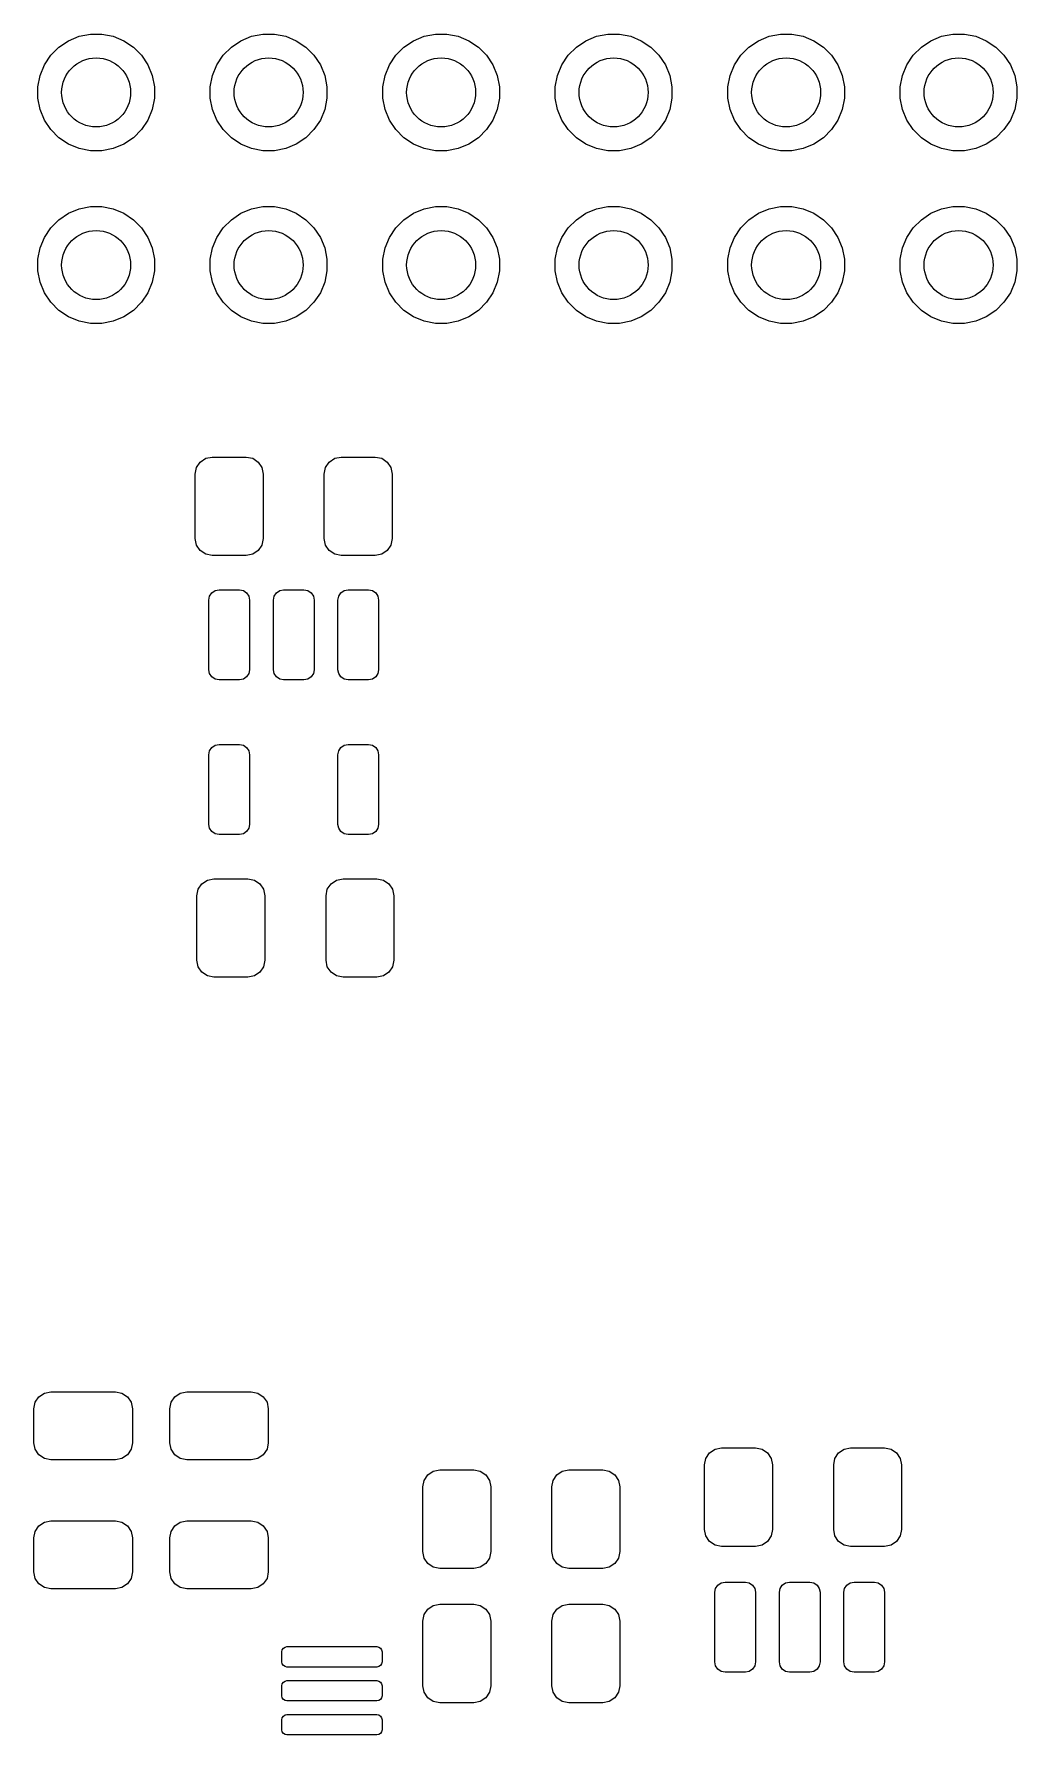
# Model space of a CAD drawing. Header units: inches. Extents: x 1.93 to 4.45, y -4.26 to -2.08.
# Drawn here: x 2.503 to 3.073, y -3.106 to -2.121 of the extents above; entities that cross this region are included whole.
import ezdxf

# ---------------------------------------------------------------- set-up
doc = ezdxf.new("R2010")
doc.units = ezdxf.units.IN
doc.header["$MEASUREMENT"] = 0
doc.layers.add('BLACK', color=250, linetype='CONTINUOUS')

msp = doc.modelspace()

# ---------------------------------------------------------------- linework, layer by layer
at = {"layer": 'BLACK', "linetype": 'CONTINUOUS'}
for p, q in [((2.51269, -2.13316), (2.51741, -2.12844)), ((2.51741, -2.12844), (2.52295, -2.12474)), ((2.52295, -2.12474), (2.52911, -2.12219)), ((2.52911, -2.12219), (2.53564, -2.12089)), ((2.53564, -2.12089), (2.54231, -2.12089)), ((2.54231, -2.12089), (2.54885, -2.12219)), ((2.54885, -2.12219), (2.555, -2.12474)), ((2.555, -2.12474), (2.56055, -2.12844)), ((2.56055, -2.12844), (2.56526, -2.13316)), ((2.61269, -2.13316), (2.61741, -2.12844)), ((2.61741, -2.12844), (2.62295, -2.12474)), ((2.62295, -2.12474), (2.62911, -2.12219)), ((2.62911, -2.12219), (2.63564, -2.12089)), ((2.63564, -2.12089), (2.64231, -2.12089)), ((2.64231, -2.12089), (2.64885, -2.12219)), ((2.64885, -2.12219), (2.655, -2.12474)), ((2.655, -2.12474), (2.66055, -2.12844)), ((2.66055, -2.12844), (2.66526, -2.13316)), ((2.71269, -2.13316), (2.71741, -2.12844)), ((2.71741, -2.12844), (2.72295, -2.12474)), ((2.72295, -2.12474), (2.72911, -2.12219)), ((2.72911, -2.12219), (2.73564, -2.12089)), ((2.73564, -2.12089), (2.74231, -2.12089)), ((2.74231, -2.12089), (2.74885, -2.12219)), ((2.74885, -2.12219), (2.755, -2.12474)), ((2.755, -2.12474), (2.76055, -2.12844)), ((2.76055, -2.12844), (2.76526, -2.13316)), ((2.81269, -2.13316), (2.81741, -2.12844)), ((2.81741, -2.12844), (2.82295, -2.12474)), ((2.82295, -2.12474), (2.82911, -2.12219)), ((2.82911, -2.12219), (2.83564, -2.12089)), ((2.83564, -2.12089), (2.84231, -2.12089)), ((2.84231, -2.12089), (2.84885, -2.12219)), ((2.84885, -2.12219), (2.855, -2.12474)), ((2.855, -2.12474), (2.86055, -2.12844)), ((2.86055, -2.12844), (2.86526, -2.13316)), ((2.91269, -2.13316), (2.91741, -2.12844)), ((2.91741, -2.12844), (2.92295, -2.12474)), ((2.92295, -2.12474), (2.92911, -2.12219)), ((2.92911, -2.12219), (2.93564, -2.12089)), ((2.93564, -2.12089), (2.94231, -2.12089)), ((2.94231, -2.12089), (2.94885, -2.12219)), ((2.94885, -2.12219), (2.955, -2.12474)), ((2.955, -2.12474), (2.96055, -2.12844)), ((2.96055, -2.12844), (2.96526, -2.13316)), ((3.01269, -2.13316), (3.01741, -2.12844)), ((3.01741, -2.12844), (3.02295, -2.12474)), ((3.02295, -2.12474), (3.02911, -2.12219)), ((3.02911, -2.12219), (3.03564, -2.12089)), ((3.03564, -2.12089), (3.04231, -2.12089)), ((3.04231, -2.12089), (3.04885, -2.12219)), ((3.04885, -2.12219), (3.055, -2.12474)), ((3.055, -2.12474), (3.06055, -2.12844)), ((3.06055, -2.12844), (3.06526, -2.13316)), ((2.50899, -2.1387), (2.51269, -2.13316)), ((2.56526, -2.13316), (2.56896, -2.1387)), ((2.60899, -2.1387), (2.61269, -2.13316)), ((2.66526, -2.13316), (2.66896, -2.1387)), ((2.70899, -2.1387), (2.71269, -2.13316)), ((2.76526, -2.13316), (2.76896, -2.1387)), ((2.80899, -2.1387), (2.81269, -2.13316)), ((2.86526, -2.13316), (2.86896, -2.1387)), ((2.90899, -2.1387), (2.91269, -2.13316)), ((2.96526, -2.13316), (2.96896, -2.1387)), ((3.00899, -2.1387), (3.01269, -2.13316)), ((3.06526, -2.13316), (3.06896, -2.1387)), ((2.50514, -2.15139), (2.50644, -2.14485)), ((2.50644, -2.14485), (2.50899, -2.1387)), ((2.56896, -2.1387), (2.57151, -2.14485)), ((2.57151, -2.14485), (2.57281, -2.15139)), ((2.60514, -2.15139), (2.60644, -2.14485)), ((2.60644, -2.14485), (2.60899, -2.1387)), ((2.66896, -2.1387), (2.67151, -2.14485)), ((2.67151, -2.14485), (2.67281, -2.15139)), ((2.70514, -2.15139), (2.70644, -2.14485)), ((2.70644, -2.14485), (2.70899, -2.1387)), ((2.76896, -2.1387), (2.77151, -2.14485)), ((2.77151, -2.14485), (2.77281, -2.15139)), ((2.80514, -2.15139), (2.80644, -2.14485)), ((2.80644, -2.14485), (2.80899, -2.1387)), ((2.86896, -2.1387), (2.87151, -2.14485)), ((2.87151, -2.14485), (2.87281, -2.15139)), ((2.90514, -2.15139), (2.90644, -2.14485)), ((2.90644, -2.14485), (2.90899, -2.1387)), ((2.96896, -2.1387), (2.97151, -2.14485)), ((2.97151, -2.14485), (2.97281, -2.15139)), ((3.00514, -2.15139), (3.00644, -2.14485)), ((3.00644, -2.14485), (3.00899, -2.1387)), ((3.06896, -2.1387), (3.07151, -2.14485)), ((3.07151, -2.14485), (3.07281, -2.15139)), ((2.50514, -2.15806), (2.50514, -2.15139)), ((2.57281, -2.15139), (2.57281, -2.15806)), ((2.60514, -2.15806), (2.60514, -2.15139)), ((2.67281, -2.15139), (2.67281, -2.15806)), ((2.70514, -2.15806), (2.70514, -2.15139)), ((2.77281, -2.15139), (2.77281, -2.15806)), ((2.80514, -2.15806), (2.80514, -2.15139)), ((2.87281, -2.15139), (2.87281, -2.15806)), ((2.90514, -2.15806), (2.90514, -2.15139)), ((2.97281, -2.15139), (2.97281, -2.15806)), ((3.00514, -2.15806), (3.00514, -2.15139)), ((3.07281, -2.15139), (3.07281, -2.15806)), ((2.50644, -2.16459), (2.50514, -2.15806)), ((2.50899, -2.17075), (2.50644, -2.16459)), ((2.57151, -2.16459), (2.56896, -2.17075)), ((2.57281, -2.15806), (2.57151, -2.16459)), ((2.60644, -2.16459), (2.60514, -2.15806)), ((2.60899, -2.17075), (2.60644, -2.16459)), ((2.67151, -2.16459), (2.66896, -2.17075)), ((2.67281, -2.15806), (2.67151, -2.16459)), ((2.70644, -2.16459), (2.70514, -2.15806)), ((2.70899, -2.17075), (2.70644, -2.16459)), ((2.77151, -2.16459), (2.76896, -2.17075)), ((2.77281, -2.15806), (2.77151, -2.16459)), ((2.80644, -2.16459), (2.80514, -2.15806)), ((2.80899, -2.17075), (2.80644, -2.16459)), ((2.87151, -2.16459), (2.86896, -2.17075)), ((2.87281, -2.15806), (2.87151, -2.16459)), ((2.90644, -2.16459), (2.90514, -2.15806)), ((2.90899, -2.17075), (2.90644, -2.16459)), ((2.97151, -2.16459), (2.96896, -2.17075)), ((2.97281, -2.15806), (2.97151, -2.16459)), ((3.00644, -2.16459), (3.00514, -2.15806)), ((3.00899, -2.17075), (3.00644, -2.16459)), ((3.07151, -2.16459), (3.06896, -2.17075)), ((3.07281, -2.15806), (3.07151, -2.16459)), ((2.51269, -2.17629), (2.50899, -2.17075)), ((2.51741, -2.18101), (2.51269, -2.17629)), ((2.56526, -2.17629), (2.56055, -2.18101)), ((2.56896, -2.17075), (2.56526, -2.17629)), ((2.61269, -2.17629), (2.60899, -2.17075)), ((2.61741, -2.18101), (2.61269, -2.17629)), ((2.66526, -2.17629), (2.66055, -2.18101)), ((2.66896, -2.17075), (2.66526, -2.17629)), ((2.71269, -2.17629), (2.70899, -2.17075)), ((2.71741, -2.18101), (2.71269, -2.17629)), ((2.76526, -2.17629), (2.76055, -2.18101)), ((2.76896, -2.17075), (2.76526, -2.17629)), ((2.81269, -2.17629), (2.80899, -2.17075)), ((2.81741, -2.18101), (2.81269, -2.17629)), ((2.86526, -2.17629), (2.86055, -2.18101)), ((2.86896, -2.17075), (2.86526, -2.17629)), ((2.91269, -2.17629), (2.90899, -2.17075)), ((2.91741, -2.18101), (2.91269, -2.17629)), ((2.96526, -2.17629), (2.96055, -2.18101)), ((2.96896, -2.17075), (2.96526, -2.17629)), ((3.01269, -2.17629), (3.00899, -2.17075)), ((3.01741, -2.18101), (3.01269, -2.17629)), ((3.06526, -2.17629), (3.06055, -2.18101)), ((3.06896, -2.17075), (3.06526, -2.17629)), ((2.52295, -2.18471), (2.51741, -2.18101)), ((2.52911, -2.18726), (2.52295, -2.18471)), ((2.53564, -2.18856), (2.52911, -2.18726)), ((2.54885, -2.18726), (2.54231, -2.18856)), ((2.555, -2.18471), (2.54885, -2.18726)), ((2.56055, -2.18101), (2.555, -2.18471)), ((2.62295, -2.18471), (2.61741, -2.18101)), ((2.62911, -2.18726), (2.62295, -2.18471)), ((2.63564, -2.18856), (2.62911, -2.18726)), ((2.64885, -2.18726), (2.64231, -2.18856)), ((2.655, -2.18471), (2.64885, -2.18726)), ((2.66055, -2.18101), (2.655, -2.18471)), ((2.72295, -2.18471), (2.71741, -2.18101)), ((2.72911, -2.18726), (2.72295, -2.18471)), ((2.73564, -2.18856), (2.72911, -2.18726)), ((2.74885, -2.18726), (2.74231, -2.18856)), ((2.755, -2.18471), (2.74885, -2.18726)), ((2.76055, -2.18101), (2.755, -2.18471)), ((2.82295, -2.18471), (2.81741, -2.18101)), ((2.82911, -2.18726), (2.82295, -2.18471)), ((2.83564, -2.18856), (2.82911, -2.18726)), ((2.84885, -2.18726), (2.84231, -2.18856)), ((2.855, -2.18471), (2.84885, -2.18726)), ((2.86055, -2.18101), (2.855, -2.18471)), ((2.92295, -2.18471), (2.91741, -2.18101)), ((2.92911, -2.18726), (2.92295, -2.18471)), ((2.93564, -2.18856), (2.92911, -2.18726)), ((2.94885, -2.18726), (2.94231, -2.18856)), ((2.955, -2.18471), (2.94885, -2.18726)), ((2.96055, -2.18101), (2.955, -2.18471)), ((3.02295, -2.18471), (3.01741, -2.18101)), ((3.02911, -2.18726), (3.02295, -2.18471)), ((3.03564, -2.18856), (3.02911, -2.18726)), ((3.04885, -2.18726), (3.04231, -2.18856)), ((3.055, -2.18471), (3.04885, -2.18726)), ((3.06055, -2.18101), (3.055, -2.18471)), ((2.54231, -2.18856), (2.53564, -2.18856)), ((2.64231, -2.18856), (2.63564, -2.18856)), ((2.74231, -2.18856), (2.73564, -2.18856)), ((2.84231, -2.18856), (2.83564, -2.18856)), ((2.94231, -2.18856), (2.93564, -2.18856)), ((3.04231, -2.18856), (3.03564, -2.18856)), ((2.51741, -2.22844), (2.52295, -2.22474)), ((2.52295, -2.22474), (2.52911, -2.22219)), ((2.52911, -2.22219), (2.53564, -2.22089)), ((2.53564, -2.22089), (2.54231, -2.22089)), ((2.54231, -2.22089), (2.54885, -2.22219)), ((2.54885, -2.22219), (2.555, -2.22474)), ((2.555, -2.22474), (2.56055, -2.22844)), ((2.61741, -2.22844), (2.62295, -2.22474)), ((2.62295, -2.22474), (2.62911, -2.22219)), ((2.62911, -2.22219), (2.63564, -2.22089)), ((2.63564, -2.22089), (2.64231, -2.22089)), ((2.64231, -2.22089), (2.64885, -2.22219)), ((2.64885, -2.22219), (2.655, -2.22474)), ((2.655, -2.22474), (2.66055, -2.22844)), ((2.71741, -2.22844), (2.72295, -2.22474)), ((2.72295, -2.22474), (2.72911, -2.22219)), ((2.72911, -2.22219), (2.73564, -2.22089)), ((2.73564, -2.22089), (2.74231, -2.22089)), ((2.74231, -2.22089), (2.74885, -2.22219)), ((2.74885, -2.22219), (2.755, -2.22474)), ((2.755, -2.22474), (2.76055, -2.22844)), ((2.81741, -2.22844), (2.82295, -2.22474)), ((2.82295, -2.22474), (2.82911, -2.22219)), ((2.82911, -2.22219), (2.83564, -2.22089)), ((2.83564, -2.22089), (2.84231, -2.22089)), ((2.84231, -2.22089), (2.84885, -2.22219)), ((2.84885, -2.22219), (2.855, -2.22474)), ((2.855, -2.22474), (2.86055, -2.22844)), ((2.91741, -2.22844), (2.92295, -2.22474)), ((2.92295, -2.22474), (2.92911, -2.22219)), ((2.92911, -2.22219), (2.93564, -2.22089)), ((2.93564, -2.22089), (2.94231, -2.22089)), ((2.94231, -2.22089), (2.94885, -2.22219)), ((2.94885, -2.22219), (2.955, -2.22474)), ((2.955, -2.22474), (2.96055, -2.22844)), ((3.01741, -2.22844), (3.02295, -2.22474)), ((3.02295, -2.22474), (3.02911, -2.22219)), ((3.02911, -2.22219), (3.03564, -2.22089)), ((3.03564, -2.22089), (3.04231, -2.22089)), ((3.04231, -2.22089), (3.04885, -2.22219)), ((3.04885, -2.22219), (3.055, -2.22474)), ((3.055, -2.22474), (3.06055, -2.22844)), ((2.50899, -2.2387), (2.51269, -2.23316)), ((2.51269, -2.23316), (2.51741, -2.22844)), ((2.56055, -2.22844), (2.56526, -2.23316)), ((2.56526, -2.23316), (2.56896, -2.2387)), ((2.60899, -2.2387), (2.61269, -2.23316)), ((2.61269, -2.23316), (2.61741, -2.22844)), ((2.66055, -2.22844), (2.66526, -2.23316)), ((2.66526, -2.23316), (2.66896, -2.2387)), ((2.70899, -2.2387), (2.71269, -2.23316)), ((2.71269, -2.23316), (2.71741, -2.22844)), ((2.76055, -2.22844), (2.76526, -2.23316)), ((2.76526, -2.23316), (2.76896, -2.2387)), ((2.80899, -2.2387), (2.81269, -2.23316)), ((2.81269, -2.23316), (2.81741, -2.22844)), ((2.86055, -2.22844), (2.86526, -2.23316)), ((2.86526, -2.23316), (2.86896, -2.2387)), ((2.90899, -2.2387), (2.91269, -2.23316)), ((2.91269, -2.23316), (2.91741, -2.22844)), ((2.96055, -2.22844), (2.96526, -2.23316)), ((2.96526, -2.23316), (2.96896, -2.2387)), ((3.00899, -2.2387), (3.01269, -2.23316)), ((3.01269, -2.23316), (3.01741, -2.22844)), ((3.06055, -2.22844), (3.06526, -2.23316)), ((3.06526, -2.23316), (3.06896, -2.2387)), ((2.50514, -2.25139), (2.50644, -2.24485)), ((2.50644, -2.24485), (2.50899, -2.2387)), ((2.56896, -2.2387), (2.57151, -2.24485)), ((2.57151, -2.24485), (2.57281, -2.25139)), ((2.60514, -2.25139), (2.60644, -2.24485)), ((2.60644, -2.24485), (2.60899, -2.2387)), ((2.66896, -2.2387), (2.67151, -2.24485)), ((2.67151, -2.24485), (2.67281, -2.25139)), ((2.70514, -2.25139), (2.70644, -2.24485)), ((2.70644, -2.24485), (2.70899, -2.2387)), ((2.76896, -2.2387), (2.77151, -2.24485)), ((2.77151, -2.24485), (2.77281, -2.25139)), ((2.80514, -2.25139), (2.80644, -2.24485)), ((2.80644, -2.24485), (2.80899, -2.2387)), ((2.86896, -2.2387), (2.87151, -2.24485)), ((2.87151, -2.24485), (2.87281, -2.25139)), ((2.90514, -2.25139), (2.90644, -2.24485)), ((2.90644, -2.24485), (2.90899, -2.2387)), ((2.96896, -2.2387), (2.97151, -2.24485)), ((2.97151, -2.24485), (2.97281, -2.25139)), ((3.00514, -2.25139), (3.00644, -2.24485)), ((3.00644, -2.24485), (3.00899, -2.2387)), ((3.06896, -2.2387), (3.07151, -2.24485)), ((3.07151, -2.24485), (3.07281, -2.25139)), ((2.50514, -2.25806), (2.50514, -2.25139)), ((2.57281, -2.25139), (2.57281, -2.25806)), ((2.60514, -2.25806), (2.60514, -2.25139)), ((2.67281, -2.25139), (2.67281, -2.25806)), ((2.70514, -2.25806), (2.70514, -2.25139)), ((2.77281, -2.25139), (2.77281, -2.25806)), ((2.80514, -2.25806), (2.80514, -2.25139)), ((2.87281, -2.25139), (2.87281, -2.25806)), ((2.90514, -2.25806), (2.90514, -2.25139)), ((2.97281, -2.25139), (2.97281, -2.25806)), ((3.00514, -2.25806), (3.00514, -2.25139)), ((3.07281, -2.25139), (3.07281, -2.25806)), ((2.50644, -2.26459), (2.50514, -2.25806)), ((2.50899, -2.27075), (2.50644, -2.26459)), ((2.57151, -2.26459), (2.56896, -2.27075)), ((2.57281, -2.25806), (2.57151, -2.26459)), ((2.60644, -2.26459), (2.60514, -2.25806)), ((2.60899, -2.27075), (2.60644, -2.26459)), ((2.67151, -2.26459), (2.66896, -2.27075)), ((2.67281, -2.25806), (2.67151, -2.26459)), ((2.70644, -2.26459), (2.70514, -2.25806)), ((2.70899, -2.27075), (2.70644, -2.26459)), ((2.77151, -2.26459), (2.76896, -2.27075)), ((2.77281, -2.25806), (2.77151, -2.26459)), ((2.80644, -2.26459), (2.80514, -2.25806)), ((2.80899, -2.27075), (2.80644, -2.26459)), ((2.87151, -2.26459), (2.86896, -2.27075)), ((2.87281, -2.25806), (2.87151, -2.26459)), ((2.90644, -2.26459), (2.90514, -2.25806)), ((2.90899, -2.27075), (2.90644, -2.26459)), ((2.97151, -2.26459), (2.96896, -2.27075)), ((2.97281, -2.25806), (2.97151, -2.26459)), ((3.00644, -2.26459), (3.00514, -2.25806)), ((3.00899, -2.27075), (3.00644, -2.26459)), ((3.07151, -2.26459), (3.06896, -2.27075)), ((3.07281, -2.25806), (3.07151, -2.26459)), ((2.51269, -2.27629), (2.50899, -2.27075)), ((2.51741, -2.28101), (2.51269, -2.27629)), ((2.56526, -2.27629), (2.56055, -2.28101)), ((2.56896, -2.27075), (2.56526, -2.27629)), ((2.61269, -2.27629), (2.60899, -2.27075)), ((2.61741, -2.28101), (2.61269, -2.27629)), ((2.66526, -2.27629), (2.66055, -2.28101)), ((2.66896, -2.27075), (2.66526, -2.27629)), ((2.71269, -2.27629), (2.70899, -2.27075)), ((2.71741, -2.28101), (2.71269, -2.27629)), ((2.76526, -2.27629), (2.76055, -2.28101)), ((2.76896, -2.27075), (2.76526, -2.27629)), ((2.81269, -2.27629), (2.80899, -2.27075)), ((2.81741, -2.28101), (2.81269, -2.27629)), ((2.86526, -2.27629), (2.86055, -2.28101)), ((2.86896, -2.27075), (2.86526, -2.27629)), ((2.91269, -2.27629), (2.90899, -2.27075)), ((2.91741, -2.28101), (2.91269, -2.27629)), ((2.96526, -2.27629), (2.96055, -2.28101)), ((2.96896, -2.27075), (2.96526, -2.27629)), ((3.01269, -2.27629), (3.00899, -2.27075)), ((3.01741, -2.28101), (3.01269, -2.27629)), ((3.06526, -2.27629), (3.06055, -2.28101)), ((3.06896, -2.27075), (3.06526, -2.27629)), ((2.52295, -2.28471), (2.51741, -2.28101)), ((2.52911, -2.28726), (2.52295, -2.28471)), ((2.555, -2.28471), (2.54885, -2.28726)), ((2.56055, -2.28101), (2.555, -2.28471)), ((2.62295, -2.28471), (2.61741, -2.28101)), ((2.62911, -2.28726), (2.62295, -2.28471)), ((2.655, -2.28471), (2.64885, -2.28726)), ((2.66055, -2.28101), (2.655, -2.28471)), ((2.72295, -2.28471), (2.71741, -2.28101)), ((2.72911, -2.28726), (2.72295, -2.28471)), ((2.755, -2.28471), (2.74885, -2.28726)), ((2.76055, -2.28101), (2.755, -2.28471)), ((2.82295, -2.28471), (2.81741, -2.28101)), ((2.82911, -2.28726), (2.82295, -2.28471)), ((2.855, -2.28471), (2.84885, -2.28726)), ((2.86055, -2.28101), (2.855, -2.28471)), ((2.92295, -2.28471), (2.91741, -2.28101)), ((2.92911, -2.28726), (2.92295, -2.28471)), ((2.955, -2.28471), (2.94885, -2.28726)), ((2.96055, -2.28101), (2.955, -2.28471)), ((3.02295, -2.28471), (3.01741, -2.28101)), ((3.02911, -2.28726), (3.02295, -2.28471)), ((3.055, -2.28471), (3.04885, -2.28726)), ((3.06055, -2.28101), (3.055, -2.28471)), ((2.53564, -2.28856), (2.52911, -2.28726)), ((2.54231, -2.28856), (2.53564, -2.28856)), ((2.54885, -2.28726), (2.54231, -2.28856)), ((2.63564, -2.28856), (2.62911, -2.28726)), ((2.64231, -2.28856), (2.63564, -2.28856)), ((2.64885, -2.28726), (2.64231, -2.28856)), ((2.73564, -2.28856), (2.72911, -2.28726)), ((2.74231, -2.28856), (2.73564, -2.28856)), ((2.74885, -2.28726), (2.74231, -2.28856)), ((2.83564, -2.28856), (2.82911, -2.28726)), ((2.84231, -2.28856), (2.83564, -2.28856)), ((2.84885, -2.28726), (2.84231, -2.28856)), ((2.93564, -2.28856), (2.92911, -2.28726)), ((2.94231, -2.28856), (2.93564, -2.28856)), ((2.94885, -2.28726), (2.94231, -2.28856)), ((3.03564, -2.28856), (3.02911, -2.28726)), ((3.04231, -2.28856), (3.03564, -2.28856)), ((3.04885, -2.28726), (3.04231, -2.28856)), ((2.59646, -2.37579), (2.59721, -2.37202)), ((2.59721, -2.37202), (2.59934, -2.36883)), ((2.59934, -2.36883), (2.60253, -2.36669)), ((2.60253, -2.36669), (2.6063, -2.36594)), ((2.6063, -2.36594), (2.62598, -2.36594)), ((2.62598, -2.36594), (2.62975, -2.36669)), ((2.62975, -2.36669), (2.63294, -2.36883)), ((2.63294, -2.36883), (2.63508, -2.37202)), ((2.63508, -2.37202), (2.63583, -2.37579)), ((2.67126, -2.37579), (2.67201, -2.37202)), ((2.67201, -2.37202), (2.67414, -2.36883)), ((2.67414, -2.36883), (2.67734, -2.36669)), ((2.67734, -2.36669), (2.6811, -2.36594)), ((2.6811, -2.36594), (2.70079, -2.36594)), ((2.70079, -2.36594), (2.70455, -2.36669)), ((2.70455, -2.36669), (2.70775, -2.36883)), ((2.70775, -2.36883), (2.70988, -2.37202)), ((2.70988, -2.37202), (2.71063, -2.37579)), ((2.59646, -2.41319), (2.59646, -2.37579)), ((2.63583, -2.37579), (2.63583, -2.41319)), ((2.67126, -2.41319), (2.67126, -2.37579)), ((2.71063, -2.37579), (2.71063, -2.41319)), ((2.59721, -2.41696), (2.59646, -2.41319)), ((2.63583, -2.41319), (2.63508, -2.41696)), ((2.67201, -2.41696), (2.67126, -2.41319)), ((2.71063, -2.41319), (2.70988, -2.41696)), ((2.59934, -2.42015), (2.59721, -2.41696)), ((2.60253, -2.42228), (2.59934, -2.42015)), ((2.6063, -2.42303), (2.60253, -2.42228)), ((2.62598, -2.42303), (2.6063, -2.42303)), ((2.62975, -2.42228), (2.62598, -2.42303)), ((2.63294, -2.42015), (2.62975, -2.42228)), ((2.63508, -2.41696), (2.63294, -2.42015)), ((2.67414, -2.42015), (2.67201, -2.41696)), ((2.67734, -2.42228), (2.67414, -2.42015)), ((2.6811, -2.42303), (2.67734, -2.42228)), ((2.70079, -2.42303), (2.6811, -2.42303)), ((2.70455, -2.42228), (2.70079, -2.42303)), ((2.70775, -2.42015), (2.70455, -2.42228)), ((2.70988, -2.41696), (2.70775, -2.42015)), ((2.60606, -2.44464), (2.60798, -2.44336)), ((2.60798, -2.44336), (2.61024, -2.44291)), ((2.61024, -2.44291), (2.62205, -2.44291)), ((2.62205, -2.44291), (2.62431, -2.44336)), ((2.62431, -2.44336), (2.62622, -2.44464)), ((2.64346, -2.44464), (2.64538, -2.44336)), ((2.64538, -2.44336), (2.64764, -2.44291)), ((2.64764, -2.44291), (2.65945, -2.44291)), ((2.65945, -2.44291), (2.66171, -2.44336)), ((2.66171, -2.44336), (2.66362, -2.44464)), ((2.68086, -2.44464), (2.68278, -2.44336)), ((2.68278, -2.44336), (2.68504, -2.44291)), ((2.68504, -2.44291), (2.69685, -2.44291)), ((2.69685, -2.44291), (2.69911, -2.44336)), ((2.69911, -2.44336), (2.70103, -2.44464)), ((2.60433, -2.44882), (2.60478, -2.44656)), ((2.60433, -2.48917), (2.60433, -2.44882)), ((2.60478, -2.44656), (2.60606, -2.44464)), ((2.62622, -2.44464), (2.6275, -2.44656)), ((2.6275, -2.44656), (2.62795, -2.44882)), ((2.62795, -2.44882), (2.62795, -2.48917)), ((2.64173, -2.44882), (2.64218, -2.44656)), ((2.64173, -2.48917), (2.64173, -2.44882)), ((2.64218, -2.44656), (2.64346, -2.44464)), ((2.66362, -2.44464), (2.6649, -2.44656)), ((2.6649, -2.44656), (2.66535, -2.44882)), ((2.66535, -2.44882), (2.66535, -2.48917)), ((2.67913, -2.44882), (2.67958, -2.44656)), ((2.67913, -2.48917), (2.67913, -2.44882)), ((2.67958, -2.44656), (2.68086, -2.44464)), ((2.70103, -2.44464), (2.70231, -2.44656)), ((2.70231, -2.44656), (2.70276, -2.44882)), ((2.70276, -2.44882), (2.70276, -2.48917)), ((2.60478, -2.49143), (2.60433, -2.48917)), ((2.60606, -2.49335), (2.60478, -2.49143)), ((2.6275, -2.49143), (2.62622, -2.49335)), ((2.62795, -2.48917), (2.6275, -2.49143)), ((2.64218, -2.49143), (2.64173, -2.48917)), ((2.64346, -2.49335), (2.64218, -2.49143)), ((2.6649, -2.49143), (2.66362, -2.49335)), ((2.66535, -2.48917), (2.6649, -2.49143)), ((2.67958, -2.49143), (2.67913, -2.48917)), ((2.68086, -2.49335), (2.67958, -2.49143)), ((2.70231, -2.49143), (2.70103, -2.49335)), ((2.70276, -2.48917), (2.70231, -2.49143)), ((2.60798, -2.49463), (2.60606, -2.49335)), ((2.61024, -2.49508), (2.60798, -2.49463)), ((2.62205, -2.49508), (2.61024, -2.49508)), ((2.62431, -2.49463), (2.62205, -2.49508)), ((2.62622, -2.49335), (2.62431, -2.49463)), ((2.64538, -2.49463), (2.64346, -2.49335)), ((2.64764, -2.49508), (2.64538, -2.49463)), ((2.65945, -2.49508), (2.64764, -2.49508)), ((2.66171, -2.49463), (2.65945, -2.49508)), ((2.66362, -2.49335), (2.66171, -2.49463)), ((2.68278, -2.49463), (2.68086, -2.49335)), ((2.68504, -2.49508), (2.68278, -2.49463)), ((2.69685, -2.49508), (2.68504, -2.49508)), ((2.69911, -2.49463), (2.69685, -2.49508)), ((2.70103, -2.49335), (2.69911, -2.49463)), ((2.60798, -2.53293), (2.61024, -2.53248)), ((2.61024, -2.53248), (2.62205, -2.53248)), ((2.62205, -2.53248), (2.62431, -2.53293)), ((2.68278, -2.53293), (2.68504, -2.53248)), ((2.68504, -2.53248), (2.69685, -2.53248)), ((2.69685, -2.53248), (2.69911, -2.53293)), ((2.60433, -2.53839), (2.60478, -2.53613)), ((2.60433, -2.57874), (2.60433, -2.53839)), ((2.60478, -2.53613), (2.60606, -2.53421)), ((2.60606, -2.53421), (2.60798, -2.53293)), ((2.62431, -2.53293), (2.62622, -2.53421)), ((2.62622, -2.53421), (2.6275, -2.53613)), ((2.6275, -2.53613), (2.62795, -2.53839)), ((2.62795, -2.53839), (2.62795, -2.57874)), ((2.67913, -2.53839), (2.67958, -2.53613)), ((2.67913, -2.57874), (2.67913, -2.53839)), ((2.67958, -2.53613), (2.68086, -2.53421)), ((2.68086, -2.53421), (2.68278, -2.53293)), ((2.69911, -2.53293), (2.70103, -2.53421)), ((2.70103, -2.53421), (2.70231, -2.53613)), ((2.70231, -2.53613), (2.70276, -2.53839)), ((2.70276, -2.53839), (2.70276, -2.57874)), ((2.60478, -2.581), (2.60433, -2.57874)), ((2.60606, -2.58292), (2.60478, -2.581)), ((2.6275, -2.581), (2.62622, -2.58292)), ((2.62795, -2.57874), (2.6275, -2.581)), ((2.67958, -2.581), (2.67913, -2.57874)), ((2.68086, -2.58292), (2.67958, -2.581)), ((2.70231, -2.581), (2.70103, -2.58292)), ((2.70276, -2.57874), (2.70231, -2.581)), ((2.60798, -2.5842), (2.60606, -2.58292)), ((2.61024, -2.58465), (2.60798, -2.5842)), ((2.62205, -2.58465), (2.61024, -2.58465)), ((2.62431, -2.5842), (2.62205, -2.58465)), ((2.62622, -2.58292), (2.62431, -2.5842)), ((2.68278, -2.5842), (2.68086, -2.58292)), ((2.68504, -2.58465), (2.68278, -2.5842)), ((2.69685, -2.58465), (2.68504, -2.58465)), ((2.69911, -2.5842), (2.69685, -2.58465)), ((2.70103, -2.58292), (2.69911, -2.5842)), ((2.60032, -2.61312), (2.60352, -2.61099)), ((2.60352, -2.61099), (2.60728, -2.61024)), ((2.60728, -2.61024), (2.62697, -2.61024)), ((2.62697, -2.61024), (2.63074, -2.61099)), ((2.63074, -2.61099), (2.63393, -2.61312)), ((2.67513, -2.61312), (2.67832, -2.61099)), ((2.67832, -2.61099), (2.68209, -2.61024)), ((2.68209, -2.61024), (2.70177, -2.61024)), ((2.70177, -2.61024), (2.70554, -2.61099)), ((2.70554, -2.61099), (2.70873, -2.61312)), ((2.59744, -2.62008), (2.59819, -2.61631)), ((2.59744, -2.65748), (2.59744, -2.62008)), ((2.59819, -2.61631), (2.60032, -2.61312)), ((2.63393, -2.61312), (2.63606, -2.61631)), ((2.63606, -2.61631), (2.63681, -2.62008)), ((2.63681, -2.62008), (2.63681, -2.65748)), ((2.67224, -2.62008), (2.67299, -2.61631)), ((2.67224, -2.65748), (2.67224, -2.62008)), ((2.67299, -2.61631), (2.67513, -2.61312)), ((2.70873, -2.61312), (2.71086, -2.61631)), ((2.71086, -2.61631), (2.71161, -2.62008)), ((2.71161, -2.62008), (2.71161, -2.65748)), ((2.59819, -2.66125), (2.59744, -2.65748)), ((2.63681, -2.65748), (2.63606, -2.66125)), ((2.67299, -2.66125), (2.67224, -2.65748)), ((2.71161, -2.65748), (2.71086, -2.66125)), ((2.60032, -2.66444), (2.59819, -2.66125)), ((2.60352, -2.66657), (2.60032, -2.66444)), ((2.60728, -2.66732), (2.60352, -2.66657)), ((2.62697, -2.66732), (2.60728, -2.66732)), ((2.63074, -2.66657), (2.62697, -2.66732)), ((2.63393, -2.66444), (2.63074, -2.66657)), ((2.63606, -2.66125), (2.63393, -2.66444)), ((2.67513, -2.66444), (2.67299, -2.66125)), ((2.67832, -2.66657), (2.67513, -2.66444)), ((2.68209, -2.66732), (2.67832, -2.66657)), ((2.70177, -2.66732), (2.68209, -2.66732)), ((2.70554, -2.66657), (2.70177, -2.66732)), ((2.70873, -2.66444), (2.70554, -2.66657)), ((2.71086, -2.66125), (2.70873, -2.66444)), ((2.50295, -2.91732), (2.5037, -2.91356)), ((2.5037, -2.91356), (2.50584, -2.91036)), ((2.50584, -2.91036), (2.50903, -2.90823)), ((2.50903, -2.90823), (2.5128, -2.90748)), ((2.5128, -2.90748), (2.5502, -2.90748)), ((2.5502, -2.90748), (2.55396, -2.90823)), ((2.55396, -2.90823), (2.55716, -2.91036)), ((2.55716, -2.91036), (2.55929, -2.91356)), ((2.55929, -2.91356), (2.56004, -2.91732)), ((2.58169, -2.91732), (2.58244, -2.91356)), ((2.58244, -2.91356), (2.58458, -2.91036)), ((2.58458, -2.91036), (2.58777, -2.90823)), ((2.58777, -2.90823), (2.59154, -2.90748)), ((2.59154, -2.90748), (2.62894, -2.90748)), ((2.62894, -2.90748), (2.6327, -2.90823)), ((2.6327, -2.90823), (2.6359, -2.91036)), ((2.6359, -2.91036), (2.63803, -2.91356)), ((2.63803, -2.91356), (2.63878, -2.91732)), ((2.50295, -2.93701), (2.50295, -2.91732)), ((2.56004, -2.91732), (2.56004, -2.93701)), ((2.58169, -2.93701), (2.58169, -2.91732)), ((2.63878, -2.91732), (2.63878, -2.93701)), ((2.5037, -2.94077), (2.50295, -2.93701)), ((2.50584, -2.94397), (2.5037, -2.94077)), ((2.50903, -2.9461), (2.50584, -2.94397)), ((2.5128, -2.94685), (2.50903, -2.9461)), ((2.55396, -2.9461), (2.5502, -2.94685)), ((2.55716, -2.94397), (2.55396, -2.9461)), ((2.55929, -2.94077), (2.55716, -2.94397)), ((2.56004, -2.93701), (2.55929, -2.94077)), ((2.58244, -2.94077), (2.58169, -2.93701)), ((2.58458, -2.94397), (2.58244, -2.94077)), ((2.58777, -2.9461), (2.58458, -2.94397)), ((2.59154, -2.94685), (2.58777, -2.9461)), ((2.6327, -2.9461), (2.62894, -2.94685)), ((2.6359, -2.94397), (2.6327, -2.9461)), ((2.63803, -2.94077), (2.6359, -2.94397)), ((2.63878, -2.93701), (2.63803, -2.94077)), ((2.89173, -2.9498), (2.89248, -2.94604)), ((2.89248, -2.94604), (2.89462, -2.94284)), ((2.89462, -2.94284), (2.89781, -2.94071)), ((2.89781, -2.94071), (2.90157, -2.93996)), ((2.90157, -2.93996), (2.92126, -2.93996)), ((2.92126, -2.93996), (2.92503, -2.94071)), ((2.92503, -2.94071), (2.92822, -2.94284)), ((2.92822, -2.94284), (2.93035, -2.94604)), ((2.93035, -2.94604), (2.9311, -2.9498)), ((2.96654, -2.9498), (2.96728, -2.94604)), ((2.96728, -2.94604), (2.96942, -2.94284)), ((2.96942, -2.94284), (2.97261, -2.94071)), ((2.97261, -2.94071), (2.97638, -2.93996)), ((2.97638, -2.93996), (2.99606, -2.93996)), ((2.99606, -2.93996), (2.99983, -2.94071)), ((2.99983, -2.94071), (3.00302, -2.94284)), ((3.00302, -2.94284), (3.00516, -2.94604)), ((3.00516, -2.94604), (3.00591, -2.9498)), ((2.5502, -2.94685), (2.5128, -2.94685)), ((2.62894, -2.94685), (2.59154, -2.94685)), ((2.7291, -2.95883), (2.73123, -2.95564)), ((2.73123, -2.95564), (2.73442, -2.95351)), ((2.73442, -2.95351), (2.73819, -2.95276)), ((2.73819, -2.95276), (2.75787, -2.95276)), ((2.75787, -2.95276), (2.76164, -2.95351)), ((2.76164, -2.95351), (2.76483, -2.95564)), ((2.76483, -2.95564), (2.76697, -2.95883)), ((2.8039, -2.95883), (2.80603, -2.95564)), ((2.80603, -2.95564), (2.80923, -2.95351)), ((2.80923, -2.95351), (2.81299, -2.95276)), ((2.81299, -2.95276), (2.83268, -2.95276)), ((2.83268, -2.95276), (2.83644, -2.95351)), ((2.83644, -2.95351), (2.83964, -2.95564)), ((2.83964, -2.95564), (2.84177, -2.95883)), ((2.89173, -2.9872), (2.89173, -2.9498)), ((2.9311, -2.9498), (2.9311, -2.9872)), ((2.96654, -2.9872), (2.96654, -2.9498)), ((3.00591, -2.9498), (3.00591, -2.9872)), ((2.72835, -2.9626), (2.7291, -2.95883)), ((2.72835, -3), (2.72835, -2.9626)), ((2.76697, -2.95883), (2.76772, -2.9626)), ((2.76772, -2.9626), (2.76772, -3)), ((2.80315, -2.9626), (2.8039, -2.95883)), ((2.80315, -3), (2.80315, -2.9626)), ((2.84177, -2.95883), (2.84252, -2.9626)), ((2.84252, -2.9626), (2.84252, -3)), ((2.5037, -2.98836), (2.50584, -2.98517)), ((2.50584, -2.98517), (2.50903, -2.98303)), ((2.50903, -2.98303), (2.5128, -2.98228)), ((2.5128, -2.98228), (2.5502, -2.98228)), ((2.5502, -2.98228), (2.55396, -2.98303)), ((2.55396, -2.98303), (2.55716, -2.98517)), ((2.55716, -2.98517), (2.55929, -2.98836)), ((2.58244, -2.98836), (2.58458, -2.98517)), ((2.58458, -2.98517), (2.58777, -2.98303)), ((2.58777, -2.98303), (2.59154, -2.98228)), ((2.59154, -2.98228), (2.62894, -2.98228)), ((2.62894, -2.98228), (2.6327, -2.98303)), ((2.6327, -2.98303), (2.6359, -2.98517)), ((2.6359, -2.98517), (2.63803, -2.98836)), ((2.50295, -2.99213), (2.5037, -2.98836)), ((2.50295, -3.01181), (2.50295, -2.99213)), ((2.55929, -2.98836), (2.56004, -2.99213)), ((2.56004, -2.99213), (2.56004, -3.01181)), ((2.58169, -2.99213), (2.58244, -2.98836)), ((2.58169, -3.01181), (2.58169, -2.99213)), ((2.63803, -2.98836), (2.63878, -2.99213)), ((2.63878, -2.99213), (2.63878, -3.01181)), ((2.89248, -2.99097), (2.89173, -2.9872)), ((2.89462, -2.99416), (2.89248, -2.99097)), ((2.89781, -2.9963), (2.89462, -2.99416)), ((2.92822, -2.99416), (2.92503, -2.9963)), ((2.93035, -2.99097), (2.92822, -2.99416)), ((2.9311, -2.9872), (2.93035, -2.99097)), ((2.96728, -2.99097), (2.96654, -2.9872)), ((2.96942, -2.99416), (2.96728, -2.99097)), ((2.97261, -2.9963), (2.96942, -2.99416)), ((3.00302, -2.99416), (2.99983, -2.9963)), ((3.00516, -2.99097), (3.00302, -2.99416)), ((3.00591, -2.9872), (3.00516, -2.99097)), ((2.7291, -3.00377), (2.72835, -3)), ((2.73123, -3.00696), (2.7291, -3.00377)), ((2.76697, -3.00377), (2.76483, -3.00696)), ((2.76772, -3), (2.76697, -3.00377)), ((2.8039, -3.00377), (2.80315, -3)), ((2.80603, -3.00696), (2.8039, -3.00377)), ((2.84177, -3.00377), (2.83964, -3.00696)), ((2.84252, -3), (2.84177, -3.00377)), ((2.90157, -2.99705), (2.89781, -2.9963)), ((2.92126, -2.99705), (2.90157, -2.99705)), ((2.92503, -2.9963), (2.92126, -2.99705)), ((2.97638, -2.99705), (2.97261, -2.9963)), ((2.99606, -2.99705), (2.97638, -2.99705)), ((2.99983, -2.9963), (2.99606, -2.99705)), ((2.5037, -3.01558), (2.50295, -3.01181)), ((2.56004, -3.01181), (2.55929, -3.01558)), ((2.58244, -3.01558), (2.58169, -3.01181)), ((2.63878, -3.01181), (2.63803, -3.01558)), ((2.73442, -3.00909), (2.73123, -3.00696)), ((2.73819, -3.00984), (2.73442, -3.00909)), ((2.75787, -3.00984), (2.73819, -3.00984)), ((2.76164, -3.00909), (2.75787, -3.00984)), ((2.76483, -3.00696), (2.76164, -3.00909)), ((2.80923, -3.00909), (2.80603, -3.00696)), ((2.81299, -3.00984), (2.80923, -3.00909)), ((2.83268, -3.00984), (2.81299, -3.00984)), ((2.83644, -3.00909), (2.83268, -3.00984)), ((2.83964, -3.00696), (2.83644, -3.00909)), ((2.50584, -3.01877), (2.5037, -3.01558)), ((2.50903, -3.0209), (2.50584, -3.01877)), ((2.5128, -3.02165), (2.50903, -3.0209)), ((2.5502, -3.02165), (2.5128, -3.02165)), ((2.55396, -3.0209), (2.5502, -3.02165)), ((2.55716, -3.01877), (2.55396, -3.0209)), ((2.55929, -3.01558), (2.55716, -3.01877)), ((2.58458, -3.01877), (2.58244, -3.01558)), ((2.58777, -3.0209), (2.58458, -3.01877)), ((2.59154, -3.02165), (2.58777, -3.0209)), ((2.62894, -3.02165), (2.59154, -3.02165)), ((2.6327, -3.0209), (2.62894, -3.02165)), ((2.6359, -3.01877), (2.6327, -3.0209)), ((2.63803, -3.01558), (2.6359, -3.01877)), ((2.89764, -3.02362), (2.89809, -3.02136)), ((2.89764, -3.06398), (2.89764, -3.02362)), ((2.89809, -3.02136), (2.89937, -3.01945)), ((2.89937, -3.01945), (2.90128, -3.01817)), ((2.90128, -3.01817), (2.90354, -3.01772)), ((2.90354, -3.01772), (2.91535, -3.01772)), ((2.91535, -3.01772), (2.91761, -3.01817)), ((2.91761, -3.01817), (2.91953, -3.01945)), ((2.91953, -3.01945), (2.92081, -3.02136)), ((2.92081, -3.02136), (2.92126, -3.02362)), ((2.92126, -3.02362), (2.92126, -3.06398)), ((2.93504, -3.02362), (2.93549, -3.02136)), ((2.93504, -3.06398), (2.93504, -3.02362)), ((2.93549, -3.02136), (2.93677, -3.01945)), ((2.93677, -3.01945), (2.93868, -3.01817)), ((2.93868, -3.01817), (2.94094, -3.01772)), ((2.94094, -3.01772), (2.95276, -3.01772)), ((2.95276, -3.01772), (2.95502, -3.01817)), ((2.95502, -3.01817), (2.95693, -3.01945)), ((2.95693, -3.01945), (2.95821, -3.02136)), ((2.95821, -3.02136), (2.95866, -3.02362)), ((2.95866, -3.02362), (2.95866, -3.06398)), ((2.97244, -3.02362), (2.97289, -3.02136)), ((2.97244, -3.06398), (2.97244, -3.02362)), ((2.97289, -3.02136), (2.97417, -3.01945)), ((2.97417, -3.01945), (2.97609, -3.01817)), ((2.97609, -3.01817), (2.97835, -3.01772)), ((2.97835, -3.01772), (2.99016, -3.01772)), ((2.99016, -3.01772), (2.99242, -3.01817)), ((2.99242, -3.01817), (2.99433, -3.01945)), ((2.99433, -3.01945), (2.99561, -3.02136)), ((2.99561, -3.02136), (2.99606, -3.02362)), ((2.99606, -3.02362), (2.99606, -3.06398)), ((2.7291, -3.03659), (2.73123, -3.03339)), ((2.73123, -3.03339), (2.73442, -3.03126)), ((2.73442, -3.03126), (2.73819, -3.03051)), ((2.73819, -3.03051), (2.75787, -3.03051)), ((2.75787, -3.03051), (2.76164, -3.03126)), ((2.76164, -3.03126), (2.76483, -3.03339)), ((2.76483, -3.03339), (2.76697, -3.03659)), ((2.8039, -3.03659), (2.80603, -3.03339)), ((2.80603, -3.03339), (2.80923, -3.03126)), ((2.80923, -3.03126), (2.81299, -3.03051)), ((2.81299, -3.03051), (2.83268, -3.03051)), ((2.83268, -3.03051), (2.83644, -3.03126)), ((2.83644, -3.03126), (2.83964, -3.03339)), ((2.83964, -3.03339), (2.84177, -3.03659)), ((2.72835, -3.04035), (2.7291, -3.03659)), ((2.72835, -3.07776), (2.72835, -3.04035)), ((2.76697, -3.03659), (2.76772, -3.04035)), ((2.76772, -3.04035), (2.76772, -3.07776)), ((2.80315, -3.04035), (2.8039, -3.03659)), ((2.80315, -3.07776), (2.80315, -3.04035)), ((2.84177, -3.03659), (2.84252, -3.04035)), ((2.84252, -3.04035), (2.84252, -3.07776)), ((2.64665, -3.05807), (2.64688, -3.05694)), ((2.64665, -3.06398), (2.64665, -3.05807)), ((2.64688, -3.06511), (2.64665, -3.06398)), ((2.64688, -3.05694), (2.64752, -3.05598)), ((2.64752, -3.05598), (2.64848, -3.05534)), ((2.64848, -3.05534), (2.64961, -3.05512)), ((2.64961, -3.05512), (2.70177, -3.05512)), ((2.70177, -3.05512), (2.7029, -3.05534)), ((2.7029, -3.05534), (2.70386, -3.05598)), ((2.70386, -3.05598), (2.7045, -3.05694)), ((2.7045, -3.05694), (2.70472, -3.05807)), ((2.70472, -3.06398), (2.7045, -3.06511)), ((2.70472, -3.05807), (2.70472, -3.06398)), ((2.89809, -3.06624), (2.89764, -3.06398)), ((2.92126, -3.06398), (2.92081, -3.06624)), ((2.93549, -3.06624), (2.93504, -3.06398)), ((2.95866, -3.06398), (2.95821, -3.06624)), ((2.97289, -3.06624), (2.97244, -3.06398)), ((2.99606, -3.06398), (2.99561, -3.06624)), ((2.64752, -3.06606), (2.64688, -3.06511)), ((2.64848, -3.0667), (2.64752, -3.06606)), ((2.64961, -3.06693), (2.64848, -3.0667)), ((2.70177, -3.06693), (2.64961, -3.06693)), ((2.7029, -3.0667), (2.70177, -3.06693)), ((2.70386, -3.06606), (2.7029, -3.0667)), ((2.7045, -3.06511), (2.70386, -3.06606)), ((2.89937, -3.06815), (2.89809, -3.06624)), ((2.90128, -3.06943), (2.89937, -3.06815)), ((2.90354, -3.06988), (2.90128, -3.06943)), ((2.91535, -3.06988), (2.90354, -3.06988)), ((2.91761, -3.06943), (2.91535, -3.06988)), ((2.91953, -3.06815), (2.91761, -3.06943)), ((2.92081, -3.06624), (2.91953, -3.06815)), ((2.93677, -3.06815), (2.93549, -3.06624)), ((2.93868, -3.06943), (2.93677, -3.06815)), ((2.94094, -3.06988), (2.93868, -3.06943)), ((2.95276, -3.06988), (2.94094, -3.06988)), ((2.95502, -3.06943), (2.95276, -3.06988)), ((2.95693, -3.06815), (2.95502, -3.06943)), ((2.95821, -3.06624), (2.95693, -3.06815)), ((2.97417, -3.06815), (2.97289, -3.06624)), ((2.97609, -3.06943), (2.97417, -3.06815)), ((2.97835, -3.06988), (2.97609, -3.06943)), ((2.99016, -3.06988), (2.97835, -3.06988)), ((2.99242, -3.06943), (2.99016, -3.06988)), ((2.99433, -3.06815), (2.99242, -3.06943)), ((2.99561, -3.06624), (2.99433, -3.06815)), ((2.64665, -3.07776), (2.64688, -3.07663)), ((2.64665, -3.08366), (2.64665, -3.07776)), ((2.64688, -3.08479), (2.64665, -3.08366)), ((2.64688, -3.07663), (2.64752, -3.07567)), ((2.64752, -3.07567), (2.64848, -3.07503)), ((2.64848, -3.07503), (2.64961, -3.0748)), ((2.64961, -3.0748), (2.70177, -3.0748)), ((2.70177, -3.0748), (2.7029, -3.07503)), ((2.7029, -3.07503), (2.70386, -3.07567)), ((2.70386, -3.07567), (2.7045, -3.07663)), ((2.7045, -3.07663), (2.70472, -3.07776)), ((2.70472, -3.08366), (2.7045, -3.08479)), ((2.70472, -3.07776), (2.70472, -3.08366)), ((2.7291, -3.08152), (2.72835, -3.07776)), ((2.73123, -3.08472), (2.7291, -3.08152)), ((2.76697, -3.08152), (2.76483, -3.08472)), ((2.76772, -3.07776), (2.76697, -3.08152)), ((2.8039, -3.08152), (2.80315, -3.07776)), ((2.80603, -3.08472), (2.8039, -3.08152)), ((2.84177, -3.08152), (2.83964, -3.08472)), ((2.84252, -3.07776), (2.84177, -3.08152)), ((2.64752, -3.08575), (2.64688, -3.08479)), ((2.64848, -3.08639), (2.64752, -3.08575)), ((2.64961, -3.08661), (2.64848, -3.08639)), ((2.70177, -3.08661), (2.64961, -3.08661)), ((2.7029, -3.08639), (2.70177, -3.08661)), ((2.70386, -3.08575), (2.7029, -3.08639)), ((2.7045, -3.08479), (2.70386, -3.08575)), ((2.73442, -3.08685), (2.73123, -3.08472)), ((2.73819, -3.0876), (2.73442, -3.08685)), ((2.75787, -3.0876), (2.73819, -3.0876)), ((2.76164, -3.08685), (2.75787, -3.0876)), ((2.76483, -3.08472), (2.76164, -3.08685)), ((2.80923, -3.08685), (2.80603, -3.08472)), ((2.81299, -3.0876), (2.80923, -3.08685)), ((2.83268, -3.0876), (2.81299, -3.0876)), ((2.83644, -3.08685), (2.83268, -3.0876)), ((2.83964, -3.08472), (2.83644, -3.08685)), ((2.64665, -3.09744), (2.64688, -3.09631)), ((2.64665, -3.10335), (2.64665, -3.09744)), ((2.64688, -3.10448), (2.64665, -3.10335)), ((2.64688, -3.09631), (2.64752, -3.09535)), ((2.64752, -3.09535), (2.64848, -3.09471)), ((2.64848, -3.09471), (2.64961, -3.09449)), ((2.64961, -3.09449), (2.70177, -3.09449)), ((2.70177, -3.09449), (2.7029, -3.09471)), ((2.7029, -3.09471), (2.70386, -3.09535)), ((2.70386, -3.09535), (2.7045, -3.09631)), ((2.7045, -3.09631), (2.70472, -3.09744)), ((2.70472, -3.10335), (2.7045, -3.10448)), ((2.70472, -3.09744), (2.70472, -3.10335)), ((2.64752, -3.10543), (2.64688, -3.10448)), ((2.64848, -3.10607), (2.64752, -3.10543)), ((2.64961, -3.1063), (2.64848, -3.10607)), ((2.70177, -3.1063), (2.64961, -3.1063)), ((2.7029, -3.10607), (2.70177, -3.1063)), ((2.70386, -3.10543), (2.7029, -3.10607)), ((2.7045, -3.10448), (2.70386, -3.10543))]:
    msp.add_line(p, q, dxfattribs=at)
at = {"layer": 'BLACK'}
for centre in [(2.53898, -2.15472), (2.63898, -2.15472), (2.73898, -2.15472), (2.83898, -2.15472), (2.93898, -2.15472), (3.03898, -2.15472), (2.53898, -2.25472), (2.63898, -2.25472), (2.73898, -2.25472), (2.83898, -2.25472), (2.93898, -2.25472), (3.03898, -2.25472)]:
    msp.add_circle(centre, 0.02, dxfattribs=at)
at = {"layer": 'WHITE'}
for centre in [(2.53898, -2.15472), (2.63898, -2.15472), (2.73898, -2.15472), (2.83898, -2.15472), (2.93898, -2.15472), (3.03898, -2.15472), (2.53898, -2.25472), (2.63898, -2.25472), (2.73898, -2.25472), (2.83898, -2.25472), (2.93898, -2.25472), (3.03898, -2.25472)]:
    msp.add_circle(centre, 0.02, dxfattribs=at)

doc.saveas('drawing.dxf')
